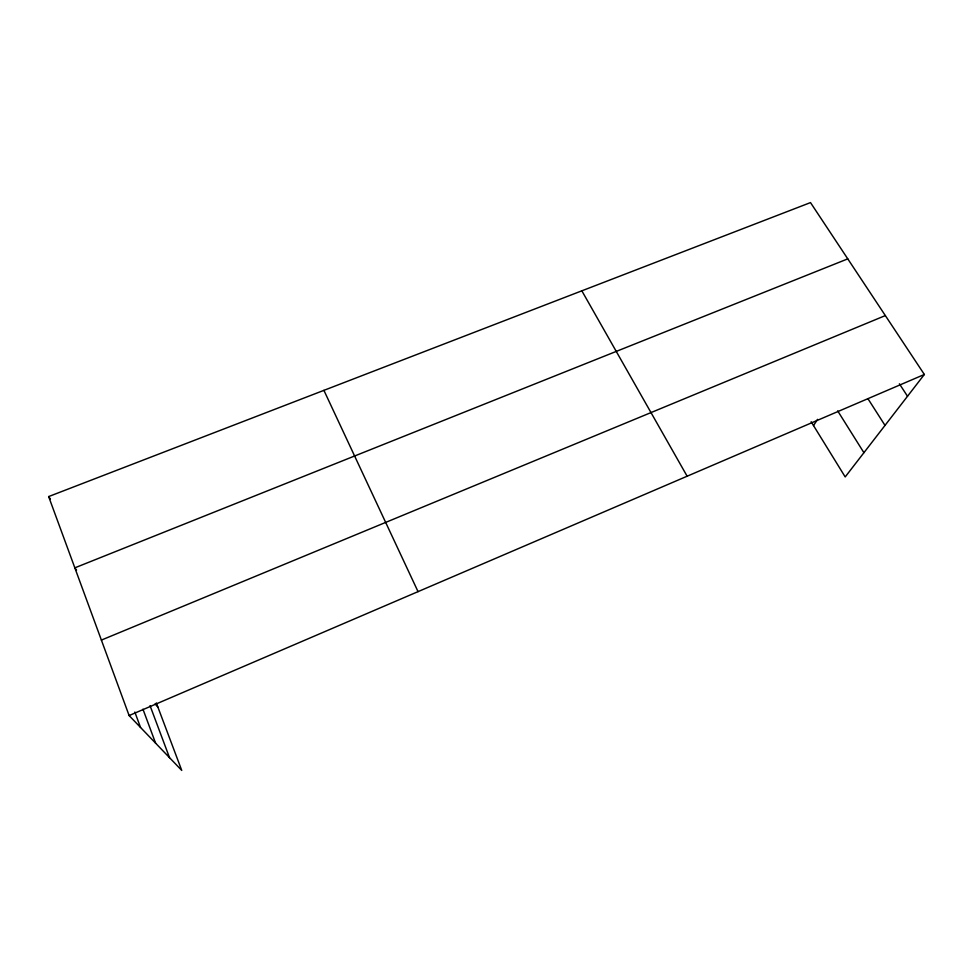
<?xml version="1.0" encoding="UTF-8"?>
<svg xmlns="http://www.w3.org/2000/svg" width="973" height="973" viewBox="0 0 973 973"><rect width="100%" height="100%" fill="white"/><g stroke="black" fill="none" stroke-linecap="round" stroke-linejoin="round"><path stroke-width="1.46" d="M813.525 425.554L817.575 419.351M156.325 702.944L181.744 770.409L129.117 715.556L48.65 496.571L810.497 202.591L924.35 374.471L845.196 476.928L811.154 421.735M129.117 715.556L924.35 374.471M101.387 640.088L885.345 315.58M847.775 258.867L74.836 567.843L76.563 570.093M155.108 703.856L157.93 707.201M48.65 496.571L50.353 498.954M899.38 383.8L907.517 396.266M868.159 399.039L885.004 425.396M837.692 410.898L863.915 452.7M581.842 290.818L687.133 476.223M323.912 390.355L418.037 591.633M150.037 705.644L169.533 757.687M142.958 709.183L155.595 743.165M134.833 712.041L140.526 727.451"/></g></svg>
